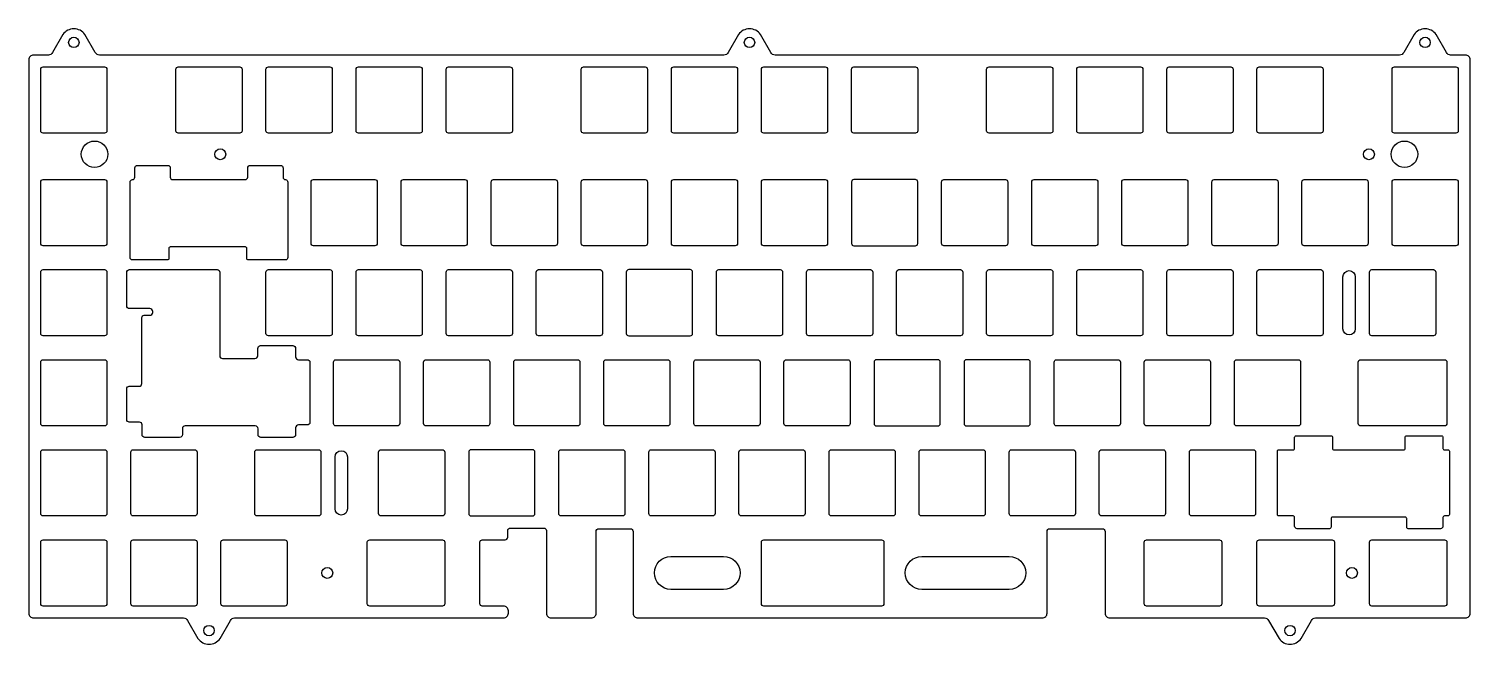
# Model space of a CAD drawing. Header units: millimetres. Extents: x -315 to -10, y -126 to 4.
import ezdxf

# ---------------------------------------------------------------- set-up
doc = ezdxf.new("R2010")
doc.units = ezdxf.units.MM
doc.layers.get('0').update_dxf_attribs({"linetype": 'CONTINUOUS'})

msp = doc.modelspace()

# ---------------------------------------------------------------- linework, layer by layer
for points in [[(-213.93, -103.68, 0.414214), (-213.38, -103.13), (-213.38, -101.73, -0.414214), (-212.83, -101.18), (-205.76, -101.18, -0.414214), (-205.21, -101.73), (-205.21, -119.2, 0.414214), (-204.21, -120.2), (-195.69, -120.2, 0.414214), (-194.69, -119.2), (-194.69, -101.88, -0.414214), (-194.14, -101.33), (-187.42, -101.33, -0.414214), (-186.87, -101.88), (-186.87, -119.2, 0.414214), (-185.87, -120.2), (-100.33, -120.2, 0.414214), (-99.33, -119.2), (-99.33, -101.88, -0.414214), (-98.78, -101.33), (-87.62, -101.33, -0.414214), (-87.07, -101.88), (-87.07, -119.2, 0.414214), (-86.07, -120.2), (-53.35, -120.2, -0.269353), (-52.48, -120.71), (-50.28, -124.56, 0.511628), (-45.62, -124.56), (-43.43, -120.71, -0.269353), (-42.56, -120.2), (-10.85, -120.2, 0.414214), (-9.85, -119.2), (-9.85, -2.14, 0.414214), (-10.85, -1.14), (-13.98, -1.14, -0.269353), (-14.85, -0.63), (-17.05, 3.21, 0.511628), (-21.71, 3.21), (-23.9, -0.63, -0.269353), (-24.77, -1.14), (-156.86, -1.14, -0.269353), (-157.73, -0.63), (-159.92, 3.21, 0.511628), (-164.58, 3.21), (-166.78, -0.63, -0.269353), (-167.65, -1.14), (-299.73, -1.14, -0.269353), (-300.6, -0.63), (-302.8, 3.21, 0.511628), (-307.46, 3.21), (-309.65, -0.63, -0.269353), (-310.52, -1.14), (-313.65, -1.14, 0.414214), (-314.65, -2.14), (-314.65, -119.2, 0.414214), (-313.65, -120.2), (-281.95, -120.2, -0.269353), (-281.08, -120.71), (-278.88, -124.56, 0.511628), (-274.22, -124.56), (-272.03, -120.71, -0.269353), (-271.16, -120.2), (-214.25, -120.2, 0.414214), (-213.25, -119.2), (-213.25, -118.68, 0.414214), (-214.25, -117.68), (-218.76, -117.68, -0.414214), (-219.26, -117.18), (-219.26, -104.18, -0.414214), (-218.76, -103.68)], [(-312.13, -17.16), (-312.13, -4.16, -0.414214), (-311.63, -3.66), (-298.63, -3.66, -0.414214), (-298.13, -4.16), (-298.13, -17.16, -0.414214), (-298.63, -17.66), (-311.63, -17.66, -0.414214)], [(-283.05, -3.66), (-270.05, -3.66, -0.414214), (-269.55, -4.16), (-269.55, -17.16, -0.414214), (-270.05, -17.66), (-283.05, -17.66, -0.414214), (-283.55, -17.16), (-283.55, -4.16, -0.414214)], [(-264, -3.66), (-251, -3.66, -0.414214), (-250.5, -4.16), (-250.5, -17.16, -0.414214), (-251, -17.66), (-264, -17.66, -0.414214), (-264.5, -17.16), (-264.5, -4.16, -0.414214)], [(-245.45, -17.16), (-245.45, -4.16, -0.414214), (-244.95, -3.66), (-231.95, -3.66, -0.414214), (-231.45, -4.16), (-231.45, -17.16, -0.414214), (-231.95, -17.66), (-244.95, -17.66, -0.414214)], [(-225.9, -3.66), (-212.9, -3.66, -0.414214), (-212.4, -4.16), (-212.4, -17.16, -0.414214), (-212.9, -17.66), (-225.9, -17.66, -0.414214), (-226.4, -17.16), (-226.4, -4.16, -0.414214)], [(-197.83, -17.16), (-197.83, -4.16, -0.414214), (-197.33, -3.66), (-184.33, -3.66, -0.414214), (-183.83, -4.16), (-183.83, -17.16, -0.414214), (-184.33, -17.66), (-197.33, -17.66, -0.414214)], [(-178.78, -17.16), (-178.78, -4.16, -0.414214), (-178.28, -3.66), (-165.28, -3.66, -0.414214), (-164.78, -4.16), (-164.78, -17.16, -0.414214), (-165.28, -17.66), (-178.28, -17.66, -0.414214)], [(-159.23, -3.66), (-146.23, -3.66, -0.414214), (-145.73, -4.16), (-145.73, -17.16, -0.414214), (-146.23, -17.66), (-159.23, -17.66, -0.414214), (-159.73, -17.16), (-159.73, -4.16, -0.414214)], [(-140.18, -3.66), (-127.18, -3.66, -0.414214), (-126.68, -4.16), (-126.68, -17.16, -0.414214), (-127.18, -17.66), (-140.18, -17.66, -0.414214), (-140.68, -17.16), (-140.68, -4.16, -0.414214)], [(-111.6, -3.66), (-98.6, -3.66, -0.414214), (-98.1, -4.16), (-98.1, -17.16, -0.414214), (-98.6, -17.66), (-111.6, -17.66, -0.414214), (-112.1, -17.16), (-112.1, -4.16, -0.414214)], [(-92.55, -3.66), (-79.55, -3.66, -0.414214), (-79.05, -4.16), (-79.05, -17.16, -0.414214), (-79.55, -17.66), (-92.55, -17.66, -0.414214), (-93.05, -17.16), (-93.05, -4.16, -0.414214)], [(-73.5, -3.66), (-60.5, -3.66, -0.414214), (-60, -4.16), (-60, -17.16, -0.414214), (-60.5, -17.66), (-73.5, -17.66, -0.414214), (-74, -17.16), (-74, -4.16, -0.414214)], [(-54.45, -3.66), (-41.45, -3.66, -0.414214), (-40.95, -4.16), (-40.95, -17.16, -0.414214), (-41.45, -17.66), (-54.45, -17.66, -0.414214), (-54.95, -17.16), (-54.95, -4.16, -0.414214)], [(-26.38, -17.16), (-26.38, -4.16, -0.414214), (-25.88, -3.66), (-12.88, -3.66, -0.414214), (-12.38, -4.16), (-12.38, -17.16, -0.414214), (-12.88, -17.66), (-25.88, -17.66, -0.414214)], [(-260.38, -44.48), (-268.25, -44.48, -0.414214), (-268.55, -44.18), (-268.55, -42.03, 0.414214), (-268.85, -41.73), (-284.75, -41.73, 0.414214), (-285.05, -42.03), (-285.05, -44.18, -0.414214), (-285.35, -44.48), (-292.73, -44.48, -0.414214), (-293.23, -43.98), (-293.23, -28.03, -0.396739), (-292.71, -27.48, 0.396739), (-292.24, -26.98), (-292.24, -25.03, -0.414214), (-291.69, -24.48), (-285.29, -24.48, -0.414214), (-284.74, -25.03), (-284.74, -26.98, 0.414214), (-284.24, -27.48), (-268.87, -27.48, 0.414214), (-268.37, -26.98), (-268.37, -25.04, -0.414214), (-267.82, -24.49), (-261.42, -24.49, -0.414214), (-260.87, -25.04), (-260.87, -26.98, 0.396734), (-260.4, -27.48, -0.396734), (-259.88, -28.03), (-259.88, -43.98, -0.414214)], [(-311.63, -27.48), (-298.63, -27.48, -0.414214), (-298.13, -27.98), (-298.13, -40.98, -0.414214), (-298.63, -41.48), (-311.63, -41.48, -0.414214), (-312.13, -40.98), (-312.13, -27.98, -0.414214)], [(-254.48, -27.48), (-241.48, -27.48, -0.414214), (-240.98, -27.98), (-240.98, -40.98, -0.414214), (-241.48, -41.48), (-254.48, -41.48, -0.414214), (-254.98, -40.98), (-254.98, -27.98, -0.414214)], [(-235.43, -27.48), (-222.43, -27.48, -0.414214), (-221.93, -27.98), (-221.93, -40.98, -0.414214), (-222.43, -41.48), (-235.43, -41.48, -0.414214), (-235.93, -40.98), (-235.93, -27.98, -0.414214)], [(-216.38, -27.48), (-203.38, -27.48, -0.414214), (-202.88, -27.98), (-202.88, -40.98, -0.414214), (-203.38, -41.48), (-216.38, -41.48, -0.414214), (-216.88, -40.98), (-216.88, -27.98, -0.414214)], [(-197.33, -27.48), (-184.33, -27.48, -0.414214), (-183.83, -27.98), (-183.83, -40.98, -0.414214), (-184.33, -41.48), (-197.33, -41.48, -0.414214), (-197.83, -40.98), (-197.83, -27.98, -0.414214)], [(-178.28, -27.48), (-165.28, -27.48, -0.414214), (-164.78, -27.98), (-164.78, -40.98, -0.414214), (-165.28, -41.48), (-178.28, -41.48, -0.414214), (-178.78, -40.98), (-178.78, -27.98, -0.414214)], [(-159.73, -40.98), (-159.73, -27.98, -0.414214), (-159.23, -27.48), (-146.23, -27.48, -0.414214), (-145.73, -27.98), (-145.73, -40.98, -0.414214), (-146.23, -41.48), (-159.23, -41.48, -0.414214)], [(-126.68, -27.98, 0.414214), (-127.18, -27.48), (-140.18, -27.48, 0.414214), (-140.68, -27.98), (-140.68, -40.98, 0.414214), (-140.18, -41.48), (-127.18, -41.48, 0.414214), (-126.68, -40.98)], [(-121.13, -27.48), (-108.13, -27.48, -0.414214), (-107.63, -27.98), (-107.63, -40.98, -0.414214), (-108.13, -41.48), (-121.13, -41.48, -0.414214), (-121.63, -40.98), (-121.63, -27.98, -0.414214)], [(-102.08, -27.48), (-89.08, -27.48, -0.414214), (-88.58, -27.98), (-88.58, -40.98, -0.414214), (-89.08, -41.48), (-102.08, -41.48, -0.414214), (-102.58, -40.98), (-102.58, -27.98, -0.414214)], [(-83.03, -27.48), (-70.03, -27.48, -0.414214), (-69.53, -27.98), (-69.53, -40.98, -0.414214), (-70.03, -41.48), (-83.03, -41.48, -0.414214), (-83.53, -40.98), (-83.53, -27.98, -0.414214)], [(-63.98, -27.48), (-50.98, -27.48, -0.414214), (-50.48, -27.98), (-50.48, -40.98, -0.414214), (-50.98, -41.48), (-63.98, -41.48, -0.414214), (-64.48, -40.98), (-64.48, -27.98, -0.414214)], [(-44.93, -27.48), (-31.93, -27.48, -0.414214), (-31.43, -27.98), (-31.43, -40.98, -0.414214), (-31.93, -41.48), (-44.93, -41.48, -0.414214), (-45.43, -40.98), (-45.43, -27.98, -0.414214)], [(-26.38, -40.98), (-26.38, -27.98, -0.414214), (-25.88, -27.48), (-12.88, -27.48, -0.414214), (-12.38, -27.98), (-12.38, -40.98, -0.414214), (-12.88, -41.48), (-25.88, -41.48, -0.414214)], [(-312.13, -60.03), (-312.13, -47.03, -0.414214), (-311.63, -46.53), (-298.63, -46.53, -0.414214), (-298.13, -47.03), (-298.13, -60.03, -0.414214), (-298.63, -60.53), (-311.63, -60.53, -0.414214)], [(-265.63, -62.6), (-258.83, -62.6, -0.414214), (-258.23, -63.2), (-258.23, -64.98, 0.414214), (-257.63, -65.58), (-255.77, -65.58, -0.414214), (-255.22, -66.13), (-255.22, -78.83, -0.414214), (-255.77, -79.38), (-257.63, -79.38, 0.414214), (-258.23, -79.98), (-258.23, -81.43, -0.414214), (-258.83, -82.03), (-265.57, -82.03, -0.414214), (-266.17, -81.43), (-266.17, -80.18, 0.414214), (-266.77, -79.58), (-281.57, -79.58, 0.414214), (-282.17, -80.18), (-282.17, -81.43, -0.414214), (-282.77, -82.03), (-290.1, -82.03, -0.414214), (-290.7, -81.43), (-290.7, -79.34, 0.414214), (-291.25, -78.79), (-293.4, -78.79, -0.414214), (-293.95, -78.24), (-293.95, -71.74, -0.414214), (-293.4, -71.19), (-291.3, -71.19, 0.414214), (-290.75, -70.64), (-290.75, -56.68, -0.414214), (-290.25, -56.18), (-289.05, -56.18, 0.414214), (-288.45, -55.58), (-288.45, -55.38, 0.414214), (-289.05, -54.78), (-293.35, -54.78, -0.414214), (-293.95, -54.18), (-293.95, -47.13, -0.414214), (-293.35, -46.53), (-274.82, -46.53, -0.414214), (-274.27, -47.08), (-274.27, -64.78, 0.414214), (-273.72, -65.33), (-266.83, -65.33, 0.414214), (-266.23, -64.73), (-266.23, -63.2, -0.414214)], [(-264, -46.53), (-251, -46.53, -0.414214), (-250.5, -47.03), (-250.5, -60.03, -0.414214), (-251, -60.53), (-264, -60.53, -0.414214), (-264.5, -60.03), (-264.5, -47.03, -0.414214)], [(-244.95, -46.53), (-231.95, -46.53, -0.414214), (-231.45, -47.03), (-231.45, -60.03, -0.414214), (-231.95, -60.53), (-244.95, -60.53, -0.414214), (-245.45, -60.03), (-245.45, -47.03, -0.414214)], [(-225.9, -46.53), (-212.9, -46.53, -0.414214), (-212.4, -47.03), (-212.4, -60.03, -0.414214), (-212.9, -60.53), (-225.9, -60.53, -0.414214), (-226.4, -60.03), (-226.4, -47.03, -0.414214)], [(-206.85, -46.53), (-193.85, -46.53, -0.414214), (-193.35, -47.03), (-193.35, -60.03, -0.414214), (-193.85, -60.53), (-206.85, -60.53, -0.414214), (-207.35, -60.03), (-207.35, -47.03, -0.414214)], [(-174.3, -47.03, 0.414214), (-174.8, -46.53), (-187.8, -46.53, 0.414214), (-188.3, -47.03), (-188.3, -60.03, 0.414214), (-187.8, -60.53), (-174.8, -60.53, 0.414214), (-174.3, -60.03)], [(-168.75, -46.53), (-155.75, -46.53, -0.414214), (-155.25, -47.03), (-155.25, -60.03, -0.414214), (-155.75, -60.53), (-168.75, -60.53, -0.414214), (-169.25, -60.03), (-169.25, -47.03, -0.414214)], [(-149.7, -46.53), (-136.7, -46.53, -0.414214), (-136.2, -47.03), (-136.2, -60.03, -0.414214), (-136.7, -60.53), (-149.7, -60.53, -0.414214), (-150.2, -60.03), (-150.2, -47.03, -0.414214)], [(-130.65, -46.53), (-117.65, -46.53, -0.414214), (-117.15, -47.03), (-117.15, -60.03, -0.414214), (-117.65, -60.53), (-130.65, -60.53, -0.414214), (-131.15, -60.03), (-131.15, -47.03, -0.414214)], [(-111.6, -46.53), (-98.6, -46.53, -0.414214), (-98.1, -47.03), (-98.1, -60.03, -0.414214), (-98.6, -60.53), (-111.6, -60.53, -0.414214), (-112.1, -60.03), (-112.1, -47.03, -0.414214)], [(-92.55, -46.53), (-79.55, -46.53, -0.414214), (-79.05, -47.03), (-79.05, -60.03, -0.414214), (-79.55, -60.53), (-92.55, -60.53, -0.414214), (-93.05, -60.03), (-93.05, -47.03, -0.414214)], [(-73.5, -46.53), (-60.5, -46.53, -0.414214), (-60, -47.03), (-60, -60.03, -0.414214), (-60.5, -60.53), (-73.5, -60.53, -0.414214), (-74, -60.03), (-74, -47.03, -0.414214)], [(-54.45, -46.53), (-41.45, -46.53, -0.414214), (-40.95, -47.03), (-40.95, -60.03, -0.414214), (-41.45, -60.53), (-54.45, -60.53, -0.414214), (-54.95, -60.03), (-54.95, -47.03, -0.414214)], [(-34.15, -48.03), (-34.15, -59.03, -1), (-36.75, -59.03), (-36.75, -48.03, -1)], [(-30.64, -46.53), (-17.64, -46.53, -0.414214), (-17.14, -47.03), (-17.14, -60.03, -0.414214), (-17.64, -60.53), (-30.64, -60.53, -0.414214), (-31.14, -60.03), (-31.14, -47.03, -0.414214)], [(-311.63, -65.58), (-298.63, -65.58, -0.414214), (-298.13, -66.08), (-298.13, -79.08, -0.414214), (-298.63, -79.58), (-311.63, -79.58, -0.414214), (-312.13, -79.08), (-312.13, -66.08, -0.414214)], [(-249.72, -65.58), (-236.72, -65.58, -0.414214), (-236.22, -66.08), (-236.22, -79.08, -0.414214), (-236.72, -79.58), (-249.72, -79.58, -0.414214), (-250.22, -79.08), (-250.22, -66.08, -0.414214)], [(-230.67, -65.58), (-217.67, -65.58, -0.414214), (-217.17, -66.08), (-217.17, -79.08, -0.414214), (-217.67, -79.58), (-230.67, -79.58, -0.414214), (-231.17, -79.08), (-231.17, -66.08, -0.414214)], [(-211.62, -65.58), (-198.62, -65.58, -0.414214), (-198.12, -66.08), (-198.12, -79.08, -0.414214), (-198.62, -79.58), (-211.62, -79.58, -0.414214), (-212.12, -79.08), (-212.12, -66.08, -0.414214)], [(-192.57, -65.58), (-179.57, -65.58, -0.414214), (-179.07, -66.08), (-179.07, -79.08, -0.414214), (-179.57, -79.58), (-192.57, -79.58, -0.414214), (-193.07, -79.08), (-193.07, -66.08, -0.414214)], [(-173.52, -65.58), (-160.52, -65.58, -0.414214), (-160.02, -66.08), (-160.02, -79.08, -0.414214), (-160.52, -79.58), (-173.52, -79.58, -0.414214), (-174.02, -79.08), (-174.02, -66.08, -0.414214)], [(-154.47, -65.58), (-141.47, -65.58, -0.414214), (-140.97, -66.08), (-140.97, -79.08, -0.414214), (-141.47, -79.58), (-154.47, -79.58, -0.414214), (-154.97, -79.08), (-154.97, -66.08, -0.414214)], [(-121.92, -66.08, 0.414214), (-122.42, -65.58), (-135.42, -65.58, 0.414214), (-135.92, -66.08), (-135.92, -79.08, 0.414214), (-135.42, -79.58), (-122.42, -79.58, 0.414214), (-121.92, -79.08)], [(-102.87, -66.08, 0.414214), (-103.37, -65.58), (-116.37, -65.58, 0.414214), (-116.87, -66.08), (-116.87, -79.08, 0.414214), (-116.37, -79.58), (-103.37, -79.58, 0.414214), (-102.87, -79.08)], [(-97.32, -65.58), (-84.32, -65.58, -0.414214), (-83.82, -66.08), (-83.82, -79.08, -0.414214), (-84.32, -79.58), (-97.32, -79.58, -0.414214), (-97.82, -79.08), (-97.82, -66.08, -0.414214)], [(-78.27, -65.58), (-65.27, -65.58, -0.414214), (-64.77, -66.08), (-64.77, -79.08, -0.414214), (-65.27, -79.58), (-78.27, -79.58, -0.414214), (-78.77, -79.08), (-78.77, -66.08, -0.414214)], [(-59.22, -65.58), (-46.22, -65.58, -0.414214), (-45.72, -66.08), (-45.72, -79.08, -0.414214), (-46.22, -79.58), (-59.22, -79.58, -0.414214), (-59.72, -79.08), (-59.72, -66.08, -0.414214)], [(-15.31, -79.58), (-33.02, -79.58, -0.414214), (-33.52, -79.08), (-33.52, -66.08, -0.414214), (-33.02, -65.58), (-15.31, -65.58, -0.414214), (-14.76, -66.13), (-14.76, -79.03, -0.414214)], [(-15.6, -84.33, 0.414214), (-15.3, -84.63), (-14.55, -84.63, -0.414214), (-14.25, -84.93), (-14.25, -98.33, -0.414214), (-14.55, -98.63), (-15.3, -98.63, 0.414214), (-15.6, -98.93), (-15.6, -100.77, -0.414214), (-16.15, -101.32), (-22.98, -101.32, -0.414214), (-23.28, -101.02), (-23.28, -99.18, 0.414214), (-23.58, -98.88), (-38.98, -98.88, 0.414214), (-39.28, -99.18), (-39.28, -101.02, -0.414214), (-39.58, -101.32), (-46.42, -101.32, -0.414214), (-46.97, -100.77), (-46.97, -98.93, 0.414214), (-47.27, -98.63), (-50.32, -98.63, -0.414214), (-50.62, -98.33), (-50.62, -84.93, -0.414214), (-50.32, -84.63), (-47.27, -84.63, 0.414214), (-46.97, -84.33), (-46.97, -81.98, -0.414214), (-46.67, -81.68), (-39.27, -81.68, -0.414214), (-38.97, -81.98), (-38.97, -84.33, 0.414214), (-38.67, -84.63), (-23.9, -84.63, 0.414214), (-23.6, -84.33), (-23.6, -81.98, -0.414214), (-23.3, -81.68), (-15.9, -81.68, -0.414214), (-15.6, -81.98)], [(-312.13, -98.13), (-312.13, -85.13, -0.414214), (-311.63, -84.63), (-298.63, -84.63, -0.414214), (-298.13, -85.13), (-298.13, -98.13, -0.414214), (-298.63, -98.63), (-311.63, -98.63, -0.414214)], [(-292.58, -84.63), (-279.58, -84.63, -0.414214), (-279.08, -85.13), (-279.08, -98.13, -0.414214), (-279.58, -98.63), (-292.58, -98.63, -0.414214), (-293.08, -98.13), (-293.08, -85.13, -0.414214)], [(-266.38, -84.63), (-253.38, -84.63, -0.414214), (-252.88, -85.13), (-252.88, -98.13, -0.414214), (-253.38, -98.63), (-266.38, -98.63, -0.414214), (-266.88, -98.13), (-266.88, -85.13, -0.414214)], [(-247.27, -86.13), (-247.27, -97.13, -1), (-249.87, -97.13), (-249.87, -86.13, -1)], [(-240.19, -84.63), (-227.19, -84.63, -0.414214), (-226.69, -85.13), (-226.69, -98.13, -0.414214), (-227.19, -98.63), (-240.19, -98.63, -0.414214), (-240.69, -98.13), (-240.69, -85.13, -0.414214)], [(-207.64, -85.13, 0.414214), (-208.14, -84.63), (-221.14, -84.63, 0.414214), (-221.64, -85.13), (-221.64, -98.13, 0.414214), (-221.14, -98.63), (-208.14, -98.63, 0.414214), (-207.64, -98.13)], [(-202.09, -84.63), (-189.09, -84.63, -0.414214), (-188.59, -85.13), (-188.59, -98.13, -0.414214), (-189.09, -98.63), (-202.09, -98.63, -0.414214), (-202.59, -98.13), (-202.59, -85.13, -0.414214)], [(-183.04, -84.63), (-170.04, -84.63, -0.414214), (-169.54, -85.13), (-169.54, -98.13, -0.414214), (-170.04, -98.63), (-183.04, -98.63, -0.414214), (-183.54, -98.13), (-183.54, -85.13, -0.414214)], [(-163.99, -84.63), (-150.99, -84.63, -0.414214), (-150.49, -85.13), (-150.49, -98.13, -0.414214), (-150.99, -98.63), (-163.99, -98.63, -0.414214), (-164.49, -98.13), (-164.49, -85.13, -0.414214)], [(-144.94, -84.63), (-131.94, -84.63, -0.414214), (-131.44, -85.13), (-131.44, -98.13, -0.414214), (-131.94, -98.63), (-144.94, -98.63, -0.414214), (-145.44, -98.13), (-145.44, -85.13, -0.414214)], [(-125.89, -84.63), (-112.89, -84.63, -0.414214), (-112.39, -85.13), (-112.39, -98.13, -0.414214), (-112.89, -98.63), (-125.89, -98.63, -0.414214), (-126.39, -98.13), (-126.39, -85.13, -0.414214)], [(-106.84, -84.63), (-93.84, -84.63, -0.414214), (-93.34, -85.13), (-93.34, -98.13, -0.414214), (-93.84, -98.63), (-106.84, -98.63, -0.414214), (-107.34, -98.13), (-107.34, -85.13, -0.414214)], [(-87.79, -84.63), (-74.79, -84.63, -0.414214), (-74.29, -85.13), (-74.29, -98.13, -0.414214), (-74.79, -98.63), (-87.79, -98.63, -0.414214), (-88.29, -98.13), (-88.29, -85.13, -0.414214)], [(-55.74, -98.63), (-68.74, -98.63, -0.414214), (-69.24, -98.13), (-69.24, -85.13, -0.414214), (-68.74, -84.63), (-55.74, -84.63, -0.414214), (-55.24, -85.13), (-55.24, -98.13, -0.414214)], [(-311.63, -103.68), (-298.63, -103.68, -0.414214), (-298.13, -104.18), (-298.13, -117.18, -0.414214), (-298.63, -117.68), (-311.63, -117.68, -0.414214), (-312.13, -117.18), (-312.13, -104.18, -0.414214)], [(-292.58, -103.68), (-279.58, -103.68, -0.414214), (-279.08, -104.18), (-279.08, -117.18, -0.414214), (-279.58, -117.68), (-292.58, -117.68, -0.414214), (-293.08, -117.18), (-293.08, -104.18, -0.414214)], [(-273.53, -103.68), (-260.53, -103.68, -0.414214), (-260.03, -104.18), (-260.03, -117.18, -0.414214), (-260.53, -117.68), (-273.53, -117.68, -0.414214), (-274.03, -117.18), (-274.03, -104.18, -0.414214)], [(-227.19, -117.68), (-242.57, -117.68, -0.414214), (-243.07, -117.18), (-243.07, -104.18, -0.414214), (-242.57, -103.68), (-227.19, -103.68, -0.414214), (-226.69, -104.18), (-226.69, -117.18, -0.414214)], [(-159.23, -103.68), (-134.32, -103.68, -0.414214), (-133.82, -104.18), (-133.82, -117.18, -0.414214), (-134.32, -117.68), (-159.23, -117.68, -0.414214), (-159.73, -117.18), (-159.73, -104.18, -0.414214)], [(-78.27, -103.68), (-62.88, -103.68, -0.414214), (-62.38, -104.18), (-62.38, -117.18, -0.414214), (-62.88, -117.68), (-78.27, -117.68, -0.414214), (-78.77, -117.18), (-78.77, -104.18, -0.414214)], [(-54.45, -103.68), (-39.07, -103.68, -0.414214), (-38.57, -104.18), (-38.57, -117.18, -0.414214), (-39.07, -117.68), (-54.45, -117.68, -0.414214), (-54.95, -117.18), (-54.95, -104.18, -0.414214)], [(-30.64, -103.68), (-15.26, -103.68, -0.414214), (-14.76, -104.18), (-14.76, -117.18, -0.414214), (-15.26, -117.68), (-30.64, -117.68, -0.414214), (-31.14, -117.18), (-31.14, -104.18, -0.414214)], [(-167.73, -114.18), (-178.87, -114.18, -1), (-178.87, -107.18), (-167.73, -107.18, -1)], [(-125.82, -107.18), (-107.33, -107.18, -1), (-107.33, -114.18), (-125.82, -114.18, -1)]]:
    msp.add_lwpolyline(points, format="xyb", close=True)
for centre, radius in [((-305.13, 1.53), 1.1), ((-162.25, 1.53), 1.1), ((-19.38, 1.53), 1.1), ((-300.75, -22.13), 2.8), ((-274.17, -22.13), 1.15), ((-31.27, -22.13), 1.15), ((-23.75, -22.13), 2.8), ((-251.55, -110.68), 1.15), ((-34.86, -110.68), 1.15), ((-276.55, -122.87), 1.1), ((-47.95, -122.87), 1.1)]:
    msp.add_circle(centre, radius)

doc.saveas('drawing.dxf')
